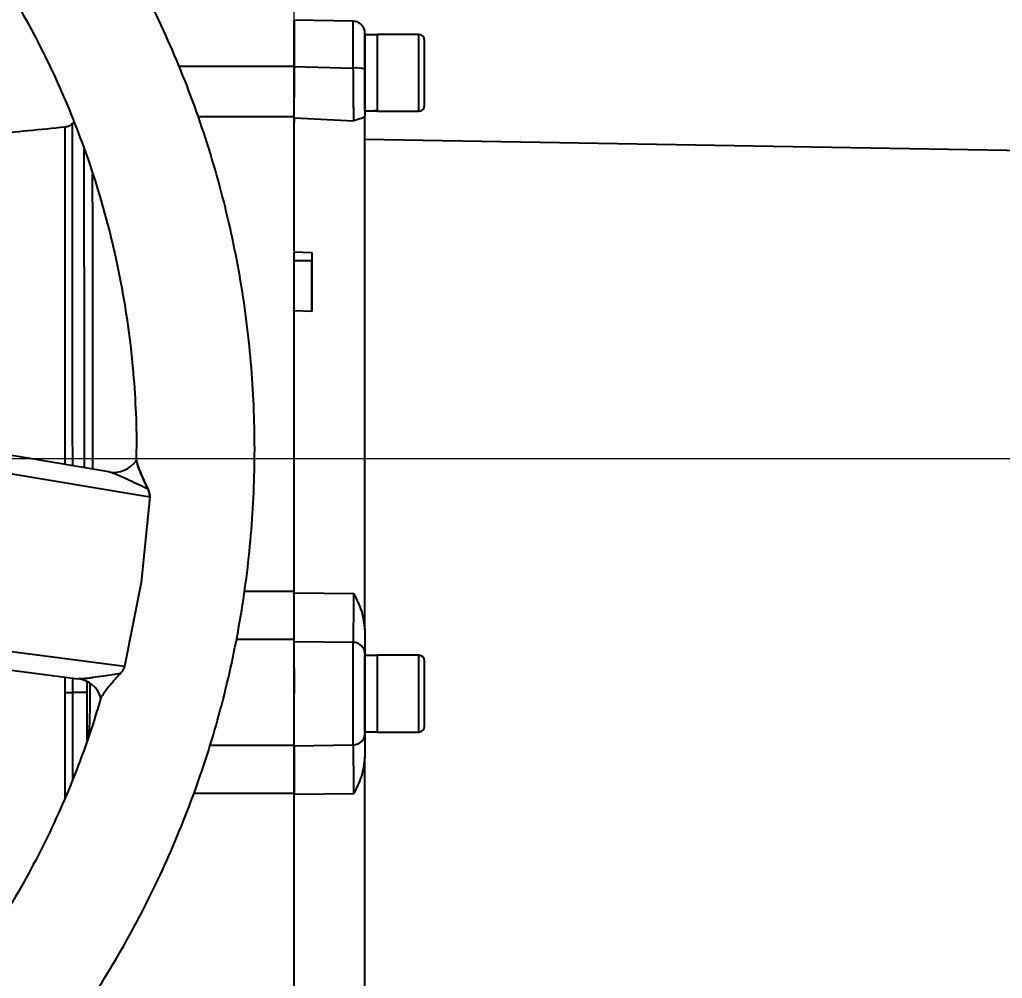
# Model space of a CAD drawing. Header units: millimetres. Extents: x 2278 to 4715, y 679 to 2402.
# Drawn here: x 3472.7 to 3638.9, y 1062.6 to 1224.8 of the extents above; entities that cross this region are included whole.
import ezdxf

# ---------------------------------------------------------------- set-up
doc = ezdxf.new("R2010")
doc.units = ezdxf.units.MM
doc.layers.add('AM_5', color=3, linetype='Continuous', lineweight=25)
doc.styles.add('SLDTEXTSTYLE1', font='txt.shx', dxfattribs={"width": 0.7, "bigfont": 'gbcbig.shx'})
doc.dimstyles.new('SLDDIMSTYLE12$0', dxfattribs={"dimtxt": 12, "dimasz": 10, "dimexe": 0, "dimexo": 0.0625, "dimgap": 0.875, "dimtad": 1, "dimdec": 1, "dimlfac": 1.8, "dimrnd": 1e-09, "dimzin": 12, "dimdsep": 46, "dimtxsty": 'SLDTEXTSTYLE1', "dimcen": 0.09, "dimdle": 8.16, "dimclrd": 3, "dimclre": 3, "dimadec": 0, "dimazin": 3, "dimtfac": 1, "dimtdec": 1, "dimtofl": 0, "dimtmove": 0, "dimatfit": 3, "dimfxl": 0, "dimfrac": 2, "dimtolj": 1, "dimlwd": 5, "dimlwe": 5, "dimarcsym": 0})
doc.dimstyles.new('SLDDIMSTYLE12$3', dxfattribs={"dimtxt": 12, "dimasz": 10, "dimexe": 0, "dimexo": 0.0625, "dimgap": 0.875, "dimtad": 1, "dimdec": 1, "dimlfac": 1.8, "dimrnd": 1e-09, "dimzin": 12, "dimdsep": 46, "dimtxsty": 'SLDTEXTSTYLE1', "dimcen": 0.09, "dimdle": 8.16, "dimclrd": 3, "dimclre": 3, "dimadec": 0, "dimazin": 3, "dimtfac": 1, "dimtdec": 1, "dimtofl": 0, "dimtmove": 0, "dimatfit": 3, "dimfxl": 0, "dimfrac": 2, "dimtolj": 1, "dimlwd": 5, "dimlwe": 5, "dimarcsym": 0})

# ---------------------------------------------------------------- blocks, each defined once
blk = doc.blocks.new('*D71')
at = {"layer": 'AM_5', "color": 3, "lineweight": 5, "transparency": 16777216}
blk.add_line((3341.86, 1151.04), (3341.86, 1334.14), dxfattribs=at)
at = {"layer": 'AM_5', "color": 3, "linetype": 'Continuous', "lineweight": 5, "transparency": 16777216}
for p, q in [((3351.86, 1334.14), (3509.1, 1334.14)), ((3519.1, 1224.84), (3519.1, 1334.14))]:
    blk.add_line(p, q, dxfattribs=at)
at = {"layer": 'AM_5', "color": 3, "transparency": 16777216}
for points in [[(3351.86, 1335.81), (3351.86, 1332.47), (3341.86, 1334.14)], [(3509.1, 1335.81), (3509.1, 1332.47), (3519.1, 1334.14)]]:
    blk.add_solid(points, dxfattribs=at)
at = {"layer": 'Defpoints', "color": 0, "transparency": 16777216}
for p in [(3519.1, 1334.14), (3519.1, 1224.77), (3341.86, 1150.98)]:
    blk.add_point(p, dxfattribs=at)
at = {"layer": 'AM_5', "color": 0, "transparency": 16777216, "insert": (3430.48, 1341.01), "char_height": 12, "attachment_point": 5, "style": 'SLDTEXTSTYLE1'}
blk.add_mtext('\\A1;178', dxfattribs=at)
blk = doc.blocks.new('*D72')
at = {"layer": 'AM_5', "color": 3, "lineweight": 5, "transparency": 16777216}
blk.add_line((3519.1, 1224.84), (3519.1, 1303.01), dxfattribs=at)
at = {"layer": 'AM_5', "color": 3, "linetype": 'Continuous', "lineweight": 5, "transparency": 16777216}
for p, q in [((3529.1, 1303.01), (3681.1, 1303.01)), ((3691.1, 1143.11), (3691.1, 1303.01))]:
    blk.add_line(p, q, dxfattribs=at)
at = {"layer": 'AM_5', "color": 3, "transparency": 16777216}
for points in [[(3529.1, 1304.68), (3529.1, 1301.35), (3519.1, 1303.01)], [(3681.1, 1304.68), (3681.1, 1301.35), (3691.1, 1303.01)]]:
    blk.add_solid(points, dxfattribs=at)
at = {"layer": 'Defpoints', "color": 0, "transparency": 16777216}
for p in [(3691.1, 1303.01), (3519.1, 1224.77), (3691.1, 1143.05)]:
    blk.add_point(p, dxfattribs=at)
at = {"layer": 'AM_5', "color": 0, "transparency": 16777216, "insert": (3605.1, 1309.89), "char_height": 12, "attachment_point": 5, "style": 'SLDTEXTSTYLE1'}
blk.add_mtext('\\A1;172', dxfattribs=at)
blk = doc.blocks.new('*D62')
at = {"layer": 'AM_5', "color": 3, "lineweight": 5, "transparency": 16777216}
blk.add_line((3635.07, 1267.98), (3666.32, 1267.98), dxfattribs=at)
at = {"layer": 'AM_5', "color": 3, "linetype": 'Continuous', "lineweight": 5, "transparency": 16777216}
for p, q in [((3666.32, 1257.98), (3666.32, 1160.54)), ((3341.94, 1150.54), (3666.32, 1150.54))]:
    blk.add_line(p, q, dxfattribs=at)
at = {"layer": 'AM_5', "color": 3, "transparency": 16777216}
for points in [[(3664.65, 1257.98), (3667.99, 1257.98), (3666.32, 1267.98)], [(3664.65, 1160.54), (3667.99, 1160.54), (3666.32, 1150.54)]]:
    blk.add_solid(points, dxfattribs=at)
at = {"layer": 'Defpoints', "color": 0, "transparency": 16777216}
for p in [(3635.01, 1267.98), (3341.87, 1150.54), (3666.32, 1150.54)]:
    blk.add_point(p, dxfattribs=at)
at = {"layer": 'AM_5', "color": 0, "transparency": 16777216, "insert": (3659.44, 1209.26), "char_height": 12, "attachment_point": 5, "rotation": 90, "style": 'SLDTEXTSTYLE1'}
blk.add_mtext('\\A1;115', dxfattribs=at)
blk = doc.blocks.new('*D63')
at = {"layer": 'AM_5', "color": 3, "linetype": 'Continuous', "lineweight": 5, "transparency": 16777216}
blk.add_line((3488.29, 1319.25), (3462.48, 1287.2), dxfattribs=at)
at = {"layer": 'AM_5', "color": 3, "lineweight": 5, "transparency": 16777216}
for p, q in [((3409.08, 1220.99), (3409.26, 1220.99)), ((3409.17, 1220.9), (3409.17, 1221.08))]:
    blk.add_line(p, q, dxfattribs=at)
at = {"layer": 'AM_5', "color": 3, "transparency": 16777216}
blk.add_solid([(3461.18, 1288.24), (3463.78, 1286.15), (3456.21, 1279.41)], dxfattribs=at)
at = {"layer": 'Defpoints', "color": 0, "transparency": 16777216}
for p in [(3456.21, 1279.41), (3362.13, 1162.58)]:
    blk.add_point(p, dxfattribs=at)
at = {"layer": 'AM_5', "color": 0, "transparency": 16777216, "insert": (3473.17, 1311.43), "char_height": 12, "attachment_point": 5, "rotation": 51.1543, "style": 'SLDTEXTSTYLE1'}
blk.add_mtext('\\A1;%%C420', dxfattribs=at)

msp = doc.modelspace()

# ---------------------------------------------------------------- linework, layer by layer
at = {"color": 7, "linetype": 'Continuous', "lineweight": 25}
for p, q in [((3529.134, 1224.49), (3519.099, 1224.665)), ((3533.199, 1222.214), (3531.099, 1222.214)), ((3540.199, 1222.274), (3533.199, 1222.274)), ((3499.623, 1216.91), (3519.099, 1216.91)), ((3519.099, 1216.845), (3529.134, 1216.595)), ((3531.099, 1209.45), (3531.099, 1211.607)), ((3531.099, 1211.434), (3531.099, 1209.334)), ((3533.199, 1209.274), (3540.199, 1209.274)), ((3481.886, 1207.476), (3481.573, 1207.162)), ((3519.099, 1208.319), (3502.877, 1208.319)), ((3519.099, 1208.194), (3519.099, 1207.46)), ((3519.099, 1208.194), (3529.204, 1207.678)), ((3660.625, 1202.254), (3531.099, 1204.515)), ((3519.099, 1185.524), (3522.099, 1185.413)), ((3522.099, 1183.989), (3519.099, 1183.989)), ((3522.099, 1185.413), (3522.099, 1183.989)), ((3522.099, 1175.417), (3519.099, 1175.529)), ((3487.757, 1148.272), (3462.318, 1152.545)), ((3461.039, 1149.662), (3494.691, 1144.049)), ((3492.397, 1150.221), (3492.397, 1150.219)), ((3492.433, 1150.219), (3492.433, 1150.218)), ((3494.691, 1144.049), (3493.23, 1129.595)), ((3493.23, 1129.593), (3490.402, 1115.34)), ((3493.23, 1129.595), (3493.23, 1129.593)), ((3510.701, 1128.107), (3519.1, 1128.107)), ((3519.1, 1127.803), (3529.204, 1127.683)), ((3490.402, 1115.34), (3456.57, 1119.742)), ((3519.1, 1119.932), (3509.336, 1119.932)), ((3519.1, 1119.601), (3529.134, 1119.451)), ((3456.949, 1116.6), (3482.533, 1113.3)), ((3533.2, 1117.214), (3531.1, 1117.214)), ((3540.2, 1117.274), (3533.2, 1117.274)), ((3533.2, 1117.274), (3533.2, 1117.214)), ((3480.371, 1110.98), (3480.371, 1113.579)), ((3481.595, 1113.421), (3481.596, 1110.981)), ((3484.1, 1110.986), (3484.1, 1112.785)), ((3484.1, 1110.986), (3484.1, 1112.785)), ((3484.1, 1110.986), (3481.595, 1110.981)), ((3484.1, 1102.877), (3484.1, 1110.986)), ((3519.1, 1106.525), (3519.1, 1106.774)), ((3531.1, 1104.334), (3533.2, 1104.334)), ((3533.2, 1104.274), (3540.2, 1104.274)), ((3504.888, 1102.071), (3519.1, 1102.071)), ((3519.1, 1101.949), (3529.134, 1102.098)), ((3519.1, 1093.86), (3502.121, 1093.86)), ((3519.1, 1093.747), (3529.204, 1093.866))]:
    msp.add_line(p, q, dxfattribs=at)
at = {"color": 7, "linetype": 'Continuous', "lineweight": 25, "flags": 128}
for points in [[(3529.134, 1216.595), (3529.134, 1218.394), (3529.134, 1220.076), (3529.134, 1221.568), (3529.134, 1222.803), (3529.134, 1223.726), (3529.134, 1224.297), (3529.134, 1224.49)], [(3531.099, 1209.334), (3531.099, 1209.51), (3531.099, 1210.029), (3531.099, 1210.862), (3531.099, 1211.963), (3531.099, 1213.273), (3531.099, 1214.72), (3531.099, 1216.224), (3531.099, 1217.703), (3531.099, 1219.078), (3531.099, 1220.271), (3531.099, 1221.219), (3531.099, 1221.869), (3531.099, 1222.186), (3531.099, 1222.214)], [(3533.199, 1209.45), (3533.199, 1209.373), (3533.199, 1209.285), (3533.199, 1209.547), (3533.199, 1210.145), (3533.199, 1211.046), (3533.199, 1212.203), (3533.199, 1213.551), (3533.199, 1215.02), (3533.199, 1216.529), (3533.199, 1217.997), (3533.199, 1219.346), (3533.199, 1220.502), (3533.199, 1221.404), (3533.199, 1222.001), (3533.199, 1222.263), (3533.199, 1222.214)], [(3533.199, 1209.45), (3533.199, 1209.904), (3533.199, 1210.68), (3533.199, 1211.734), (3533.199, 1213.009), (3533.199, 1214.435), (3533.199, 1215.934), (3533.199, 1217.425), (3533.199, 1218.826), (3533.199, 1220.059), (3533.199, 1221.059), (3533.199, 1221.769), (3533.199, 1222.152), (3533.199, 1222.214)], [(3540.199, 1209.274), (3540.199, 1209.285), (3540.199, 1209.547), (3540.199, 1210.145), (3540.199, 1211.046), (3540.199, 1212.203), (3540.199, 1213.551), (3540.199, 1215.02), (3540.199, 1216.529), (3540.199, 1217.997), (3540.199, 1219.346), (3540.199, 1220.502), (3540.199, 1221.404), (3540.199, 1222.001), (3540.199, 1222.263), (3540.199, 1222.274)], [(3531.099, 1216.408), (3531.099, 1216.395), (3531.099, 1215.159), (3531.099, 1213.973), (3531.099, 1212.933), (3531.099, 1212.124), (3531.099, 1211.61), (3531.099, 1211.434)], [(3531.099, 1211.774), (3531.099, 1211.734), (3531.099, 1210.68), (3531.099, 1209.904), (3531.099, 1209.45)], [(3529.134, 1102.098), (3529.134, 1102.462), (3529.134, 1103.195), (3529.134, 1104.263), (3529.134, 1105.621), (3529.134, 1107.206), (3529.134, 1108.95), (3529.134, 1110.775), (3529.134, 1112.599), (3529.134, 1114.343), (3529.134, 1115.929), (3529.134, 1117.286), (3529.134, 1118.355), (3529.134, 1119.087), (3529.134, 1119.451)], [(3531.1, 1104.334), (3531.1, 1104.35), (3531.1, 1104.63), (3531.1, 1105.246), (3531.1, 1106.164), (3531.1, 1107.335), (3531.1, 1108.693), (3531.1, 1110.165), (3531.1, 1111.671), (3531.1, 1113.127), (3531.1, 1114.455), (3531.1, 1115.582), (3531.1, 1116.446), (3531.1, 1116.999), (3531.1, 1117.212), (3531.1, 1117.214)], [(3533.2, 1104.334), (3533.2, 1104.318), (3533.2, 1104.318), (3533.2, 1104.666), (3533.2, 1105.344), (3533.2, 1106.314), (3533.2, 1107.524), (3533.2, 1108.91), (3533.2, 1110.396), (3533.2, 1111.903), (3533.2, 1113.349), (3533.2, 1114.656), (3533.2, 1115.754), (3533.2, 1116.583), (3533.2, 1117.099), (3533.2, 1117.274), (3533.2, 1117.274)], [(3533.2, 1104.438), (3533.2, 1104.55), (3533.2, 1105.103), (3533.2, 1105.967), (3533.2, 1107.093), (3533.2, 1108.421), (3533.2, 1109.878), (3533.2, 1111.383), (3533.2, 1112.856), (3533.2, 1114.214), (3533.2, 1115.384), (3533.2, 1116.303), (3533.2, 1116.566)], [(3540.2, 1104.274), (3540.2, 1104.318), (3540.2, 1104.666), (3540.2, 1105.344), (3540.2, 1106.314), (3540.2, 1107.524), (3540.2, 1108.91), (3540.2, 1110.396), (3540.2, 1111.903), (3540.2, 1113.349), (3540.2, 1114.656), (3540.2, 1115.754), (3540.2, 1116.583), (3540.2, 1117.099), (3540.2, 1117.274)]]:
    msp.add_lwpolyline(points, dxfattribs=at)
at = {"color": 7, "linetype": 'Continuous', "lineweight": 25}
for centre, radius, start, end in [((3540.199, 1221.274), 1, 360, 90), ((3529.615, 1211.267), 5.35, 73.89602, 95.15846), ((3540.199, 1210.274), 1, 270, 360), ((3488.588, 1152.866), 4.669, 259.74027, 325.43734), ((3529.104, 1117.456), 1.995, 0.12481, 89.13021), ((3540.2, 1116.274), 1, 360, 90), ((3481.987, 1108.664), 4.668, 17.58427, 83.2716), ((3480.313, 1775.034), 664.054, 270.005021, 270.110676), ((3529.104, 1104.093), 1.995, 270.86979, 359.87519), ((3540.2, 1105.274), 1, 270, 360)]:
    msp.add_arc(centre, radius, start, end, dxfattribs=at)
for centre, major_axis, ratio, start_param, end_param in [((3531.099, 1215.774), (11.154, 0), 0.5773485, 4.712389, 4.9017857), ((3533.199, 1215.774), (11.154, 0), 0.5773485, 4.6181166, 4.712389), ((3484.099, 1110.775), (0, 98.916), 0.0000054, 4.6323855, 4.7145267)]:
    msp.add_ellipse(centre, major_axis=major_axis, ratio=ratio, start_param=start_param, end_param=end_param, dxfattribs=at)
for points, knots in [([(3341.666, 981.809), (3344.227, 981.834), (3347.807, 981.869), (3353.076, 982.148), (3357.541, 982.483), (3362.857, 983.049), (3368.426, 983.822), (3374.239, 984.832), (3380.211, 986.088), (3386.287, 987.599), (3392.424, 989.369), (3398.59, 991.404), (3404.753, 993.703), (3410.89, 996.268), (3416.978, 999.099), (3422.998, 1002.192), (3428.931, 1005.547), (3434.76, 1009.159), (3440.469, 1013.025), (3446.045, 1017.139), (3451.472, 1021.496), (3456.738, 1026.09), (3461.829, 1030.915), (3466.734, 1035.963), (3471.441, 1041.226), (3475.939, 1046.695), (3480.217, 1052.364), (3484.266, 1058.221), (3488.075, 1064.258), (3491.637, 1070.463), (3494.942, 1076.828), (3497.983, 1083.341), (3500.752, 1089.99), (3503.243, 1096.764), (3505.448, 1103.652), (3507.363, 1110.641), (3508.981, 1117.718), (3510.299, 1124.872), (3511.312, 1132.089), (3512.016, 1139.356), (3512.409, 1146.66), (3512.488, 1153.988), (3512.251, 1161.326), (3511.697, 1168.661), (3510.825, 1175.979), (3509.634, 1183.266), (3508.126, 1190.508), (3506.301, 1197.693), (3504.161, 1204.806), (3501.707, 1211.833), (3498.942, 1218.762), (3495.869, 1225.578), (3492.492, 1232.269), (3488.815, 1238.821), (3484.841, 1245.221), (3480.576, 1251.456), (3476.025, 1257.514), (3471.193, 1263.382), (3466.086, 1269.049), (3460.709, 1274.501), (3455.263, 1279.549), (3449.789, 1284.201), (3444.331, 1288.471), (3438.706, 1292.513), (3432.925, 1296.321), (3426.997, 1299.89), (3420.935, 1303.212), (3414.749, 1306.282), (3408.452, 1309.095), (3402.059, 1311.647), (3395.583, 1313.933), (3389.046, 1315.95), (3382.471, 1317.692), (3375.898, 1319.157), (3369.404, 1320.339), (3363.115, 1321.236), (3357.591, 1321.819), (3352.708, 1322.187), (3347.884, 1322.426), (3341.91, 1322.543), (3336.393, 1322.433), (3331.124, 1322.161), (3326.659, 1321.824), (3321.343, 1321.259), (3315.774, 1320.485), (3309.961, 1319.476), (3303.989, 1318.219), (3297.913, 1316.709), (3291.775, 1314.938), (3285.61, 1312.904), (3279.447, 1310.604), (3273.31, 1308.039), (3267.222, 1305.209), (3261.202, 1302.115), (3255.269, 1298.76), (3249.44, 1295.148), (3243.731, 1291.283), (3238.155, 1287.169), (3232.728, 1282.811), (3227.462, 1278.217), (3222.371, 1273.393), (3217.466, 1268.345), (3212.759, 1263.082), (3208.261, 1257.612), (3203.983, 1251.944), (3199.934, 1246.087), (3196.125, 1240.05), (3192.563, 1233.844), (3189.258, 1227.479), (3186.215, 1220.967), (3183.453, 1214.316), (3181.116, 1208.034), (3179.838, 1203.929), (3179.275, 1202.12)], [0, 0, 0, 0, 0.01020738, 0.01427401, 0.02103699, 0.02805607, 0.03558666, 0.0434511, 0.05157826, 0.05991132, 0.06840986, 0.07704394, 0.08579098, 0.09463359, 0.10355821, 0.11255405, 0.12161242, 0.13072624, 0.1398897, 0.14909794, 0.15834689, 0.16763314, 0.17695375, 0.18630622, 0.19568842, 0.20509849, 0.21453484, 0.22399606, 0.23348097, 0.24298851, 0.25251779, 0.26206801, 0.27163852, 0.28122873, 0.29083816, 0.30046642, 0.31011319, 0.31977821, 0.32946132, 0.33916239, 0.34888138, 0.35861831, 0.36837328, 0.37814642, 0.38793798, 0.39774825, 0.40757761, 0.41742653, 0.42729557, 0.4371854, 0.4470968, 0.45703069, 0.46698816, 0.47697044, 0.48697902, 0.49701559, 0.50708218, 0.51718117, 0.52731537, 0.53748817, 0.54770366, 0.5569145, 0.56612256, 0.57532659, 0.5845258, 0.59371913, 0.60290519, 0.61208206, 0.62124705, 0.63039624, 0.63952364, 0.64861966, 0.65766788, 0.66663751, 0.67546331, 0.68397889, 0.69196332, 0.69760555, 0.70350123, 0.71121989, 0.72142727, 0.72549391, 0.73225688, 0.73927596, 0.74680655, 0.754671, 0.76279816, 0.77113122, 0.77962976, 0.78826384, 0.79701087, 0.80585349, 0.81477811, 0.82377394, 0.83283231, 0.84194614, 0.85110959, 0.86031783, 0.86956679, 0.87885303, 0.88817364, 0.89752611, 0.90690831, 0.91631839, 0.92575473, 0.93521596, 0.94470086, 0.95420841, 0.96373768, 0.97328791, 0.98285841, 0.99244862, 1, 1, 1, 1]), ([(3342.483, 1302.498), (3344.883, 1302.461), (3348.242, 1302.409), (3353.184, 1302.105), (3357.374, 1301.748), (3362.361, 1301.157), (3367.582, 1300.357), (3373.028, 1299.319), (3378.616, 1298.036), (3384.295, 1296.497), (3390.023, 1294.699), (3395.767, 1292.639), (3401.497, 1290.315), (3407.19, 1287.727), (3412.822, 1284.877), (3418.373, 1281.767), (3423.826, 1278.401), (3429.164, 1274.781), (3434.37, 1270.914), (3439.428, 1266.806), (3444.326, 1262.461), (3449.05, 1257.889), (3453.586, 1253.095), (3457.922, 1248.09), (3462.046, 1242.881), (3465.948, 1237.477), (3469.618, 1231.89), (3473.044, 1226.129), (3476.219, 1220.205), (3479.132, 1214.13), (3481.777, 1207.915), (3484.145, 1201.573), (3486.23, 1195.116), (3488.025, 1188.557), (3489.524, 1181.908), (3490.723, 1175.184), (3491.62, 1168.399), (3492.195, 1161.565), (3492.469, 1155.498), (3492.418, 1151.714), (3492.397, 1150.221)], [0, 0, 0, 0, 0.0302952, 0.0423856, 0.0624901, 0.08336, 0.1057536, 0.1291426, 0.1533151, 0.1781023, 0.2033838, 0.2290707, 0.2550958, 0.2814075, 0.3079654, 0.3347376, 0.3616982, 0.3888263, 0.4161047, 0.4435189, 0.4710571, 0.4987089, 0.526466, 0.5543209, 0.5822674, 0.6103001, 0.6384144, 0.6666062, 0.6948723, 0.7232096, 0.7516156, 0.7800883, 0.8086258, 0.8372268, 0.86589, 0.8946146, 0.9234, 0.9522458, 0.9811519, 1, 1, 1, 1]), ([(3519.099, 1216.91), (3519.099, 1217.973), (3519.099, 1220.099), (3519.099, 1222.667), (3519.099, 1224.436), (3519.099, 1224.66), (3519.099, 1224.771)], [0, 0, 0, 0, 0.2503661, 0.5007322, 0.7510982, 1, 1, 1, 1]), ([(3519.099, 1224.665), (3519.099, 1224.554), (3519.099, 1224.332), (3519.099, 1222.532), (3519.099, 1220.885), (3519.099, 1219.818), (3519.099, 1219.774)], [0, 0, 0, 0, 0.3286314, 0.6572627, 0.9858941, 1, 1, 1, 1]), ([(3531.099, 1222.074), (3531.099, 1222.13), (3531.099, 1222.38), (3531.099, 1222.467), (3531.099, 1222.49), (3531.099, 1222.493), (3531.099, 1222.499), (3531.099, 1222.506), (3531.099, 1222.529), (3531.093, 1222.769), (3531.004, 1223.2), (3530.689, 1223.757), (3530.21, 1224.193), (3529.659, 1224.46), (3529.283, 1224.459), (3529.14, 1224.458)], [0, 0, 0, 0, 0.0799652, 0.3519428, 0.420096, 0.4244444, 0.4252673, 0.4262442, 0.4288884, 0.4379541, 0.5614142, 0.669529, 0.7910614, 0.920557, 1, 1, 1, 1]), ([(3531.099, 1222.074), (3531.099, 1222.062), (3531.099, 1221.91), (3531.099, 1220.796), (3531.099, 1218.864), (3531.099, 1217.226), (3531.099, 1216.407)], [0, 0, 0, 0, 0.0255227, 0.3503484, 0.6751742, 1, 1, 1, 1]), ([(3541.199, 1215.774), (3541.199, 1216.466), (3541.199, 1217.531), (3541.199, 1218.811), (3541.199, 1219.692), (3541.199, 1220.402), (3541.199, 1221.088), (3541.199, 1221.201), (3541.199, 1221.274)], [0, 0, 0, 0, 0.2394568, 0.3683607, 0.5, 0.6316393, 0.7605432, 1, 1, 1, 1]), ([(3519.099, 1208.194), (3519.099, 1208.476), (3519.099, 1209.037), (3519.099, 1211.056), (3519.099, 1213.705), (3519.099, 1215.798), (3519.099, 1216.845)], [0, 0, 0, 0, 0.2500466, 0.4994486, 0.7493959, 1, 1, 1, 1]), ([(3519.099, 1215.775), (3519.099, 1215.219), (3519.099, 1214.107), (3519.099, 1212.688), (3519.099, 1211.759), (3519.099, 1211.397), (3519.099, 1211.66), (3519.099, 1211.774)], [0, 0, 0, 0, 0.2095815, 0.4191631, 0.6287446, 0.8383262, 1, 1, 1, 1]), ([(3529.204, 1207.678), (3529.203, 1207.953), (3529.202, 1208.323), (3529.197, 1209.278), (3529.193, 1209.957), (3529.187, 1210.772), (3529.177, 1211.79), (3529.164, 1213.102), (3529.151, 1214.731), (3529.14, 1215.954), (3529.134, 1216.595)], [0, 0, 0, 0, 0.2442896, 0.3290361, 0.4144899, 0.500125, 0.5979924, 0.7157703, 0.8510724, 1, 1, 1, 1]), ([(3531.099, 1216.407), (3531.099, 1215.647), (3531.099, 1214.132), (3531.099, 1212.004), (3531.099, 1210.047), (3531.099, 1208.982), (3531.099, 1208.448)], [0, 0, 0, 0, 0.2507669, 0.5000113, 0.749245, 1, 1, 1, 1]), ([(3541.199, 1210.274), (3541.199, 1210.348), (3541.199, 1210.461), (3541.199, 1211.147), (3541.199, 1211.857), (3541.199, 1212.738), (3541.199, 1214.018), (3541.199, 1215.082), (3541.199, 1215.774)], [0, 0, 0, 0, 0.2394568, 0.3683607, 0.5, 0.6316393, 0.7605432, 1, 1, 1, 1]), ([(3481.593, 1207.183), (3481.412, 1207.03), (3481.051, 1206.726), (3480.585, 1206.64), (3480.353, 1206.597)], [0, 0, 0, 0, 0.5000001, 1, 1, 1, 1]), ([(3481.586, 1207.103), (3481.586, 1207.126), (3481.587, 1207.267), (3481.587, 1206.608), (3481.588, 1205.067), (3481.589, 1202.487), (3481.59, 1198.985), (3481.591, 1194.55), (3481.591, 1189.219), (3481.592, 1183.033), (3481.593, 1176.04), (3481.594, 1168.313), (3481.594, 1159.877), (3481.594, 1153.487), (3481.595, 1149.822), (3481.595, 1149.307)], [0, 0, 0, 0, 0.016394, 0.101859, 0.1878451, 0.2743525, 0.3613811, 0.4489308, 0.5370018, 0.6255939, 0.7147072, 0.8043418, 0.8944974, 0.9851743, 1, 1, 1, 1]), ([(3519.099, 1185.606), (3519.099, 1186.303), (3519.099, 1189.274), (3519.099, 1193.724), (3519.099, 1198.867), (3519.099, 1203.02), (3519.099, 1206.303), (3519.099, 1207.647), (3519.099, 1208.319)], [0, 0, 0, 0, 0.0577205, 0.2461764, 0.4346323, 0.6230882, 0.8115441, 1, 1, 1, 1]), ([(3519.099, 1200.257), (3519.099, 1201.405), (3519.099, 1203.755), (3519.099, 1206.422), (3519.099, 1207.604), (3519.099, 1208.194)], [0, 0, 0, 0, 0.3234517, 0.6617258, 1, 1, 1, 1]), ([(3531.099, 1208.448), (3530.953, 1208.328), (3530.661, 1208.087), (3529.691, 1207.815), (3529.204, 1207.678)], [0, 0, 0, 0, 0.4975573, 1, 1, 1, 1]), ([(3480.362, 1206.58), (3476.207, 1206.177), (3468.837, 1205.462), (3461.495, 1204.504), (3458.292, 1204.087)], [0, 0, 0, 0, 0.5637924, 1, 1, 1, 1]), ([(3480.37, 1149.513), (3480.37, 1151.459), (3480.37, 1156.329), (3480.369, 1161.682), (3480.369, 1165.852), (3480.369, 1168.097), (3480.369, 1170.303), (3480.369, 1172.467), (3480.368, 1174.585), (3480.368, 1176.656), (3480.368, 1179.621), (3480.367, 1183.512), (3480.366, 1188.214), (3480.366, 1192.833), (3480.365, 1196.637), (3480.364, 1199.659), (3480.363, 1201.986), (3480.363, 1203.942), (3480.362, 1205.428), (3480.361, 1206.413), (3480.361, 1206.531), (3480.361, 1206.59)], [0, 0, 0, 0, 0.0577112, 0.1444095, 0.1693942, 0.1944696, 0.2196359, 0.2448929, 0.2702408, 0.2956794, 0.3212087, 0.3825805, 0.4507211, 0.5256294, 0.607304, 0.6655257, 0.7267557, 0.7909939, 0.8582398, 0.9284932, 1, 1, 1, 1]), ([(3483.636, 1148.964), (3483.636, 1150.707), (3483.635, 1154.878), (3483.634, 1161.196), (3483.632, 1167.693), (3483.63, 1172.21), (3483.629, 1174.94), (3483.629, 1176.225), (3483.628, 1177.448), (3483.628, 1178.613), (3483.627, 1179.719), (3483.625, 1182.839), (3483.622, 1187.695), (3483.618, 1193.673), (3483.62, 1198.334), (3483.611, 1201.324), (3483.61, 1202.533), (3483.61, 1202.86)], [0, 0, 0, 0, 0.0708686, 0.1695597, 0.2704087, 0.3610308, 0.383079, 0.4044252, 0.4250694, 0.4450117, 0.4642519, 0.4827902, 0.6102084, 0.7376719, 0.865182, 0.9635673, 1, 1, 1, 1]), ([(3485.051, 1148.727), (3485.05, 1149.954), (3485.05, 1154.035), (3485.048, 1160.719), (3485.046, 1168.768), (3485.043, 1176.521), (3485.04, 1183.872), (3485.037, 1190.607), (3485.034, 1195.548), (3485.032, 1197.933), (3485.031, 1198.662)], [0, 0, 0, 0, 0.0570997, 0.1899714, 0.32791, 0.4709149, 0.6189859, 0.7721223, 0.9303237, 1, 1, 1, 1]), ([(3519.1, 1128.107), (3519.1, 1131.401), (3519.1, 1137.99), (3519.1, 1147.542), (3519.099, 1156.724), (3519.099, 1165.433), (3519.099, 1173.546), (3519.099, 1180.282), (3519.099, 1183.962), (3519.099, 1185.436)], [0, 0, 0, 0, 0.149957, 0.2999139, 0.4498709, 0.5998278, 0.7497848, 0.8997417, 1, 1, 1, 1]), ([(3522.099, 1175.417), (3522.099, 1176.688), (3522.099, 1179.712), (3522.099, 1182.42), (3522.099, 1183.989)], [0, 0, 0, 0, 0.4203629, 1, 1, 1, 1]), ([(3492.433, 1150.219), (3492.441, 1150.184), (3492.46, 1150.106), (3492.645, 1149.455), (3493.163, 1147.941), (3493.906, 1146.384), (3494.403, 1145.342)], [0, 0, 0, 0, 0.1105283, 0.2490059, 0.4974103, 1, 1, 1, 1]), ([(3494.425, 1145.341), (3493.918, 1146.384), (3493.16, 1147.941), (3492.653, 1149.432), (3492.464, 1150.088), (3492.443, 1150.175), (3492.433, 1150.219)], [0, 0, 0, 0, 0.5024672, 0.7509757, 0.8756525, 1, 1, 1, 1]), ([(3494.425, 1145.341), (3494.037, 1145.531), (3493.11, 1145.985), (3491.663, 1146.622), (3490.098, 1147.356), (3488.713, 1148.015), (3488.036, 1148.197), (3487.757, 1148.272)], [0, 0, 0, 0, 0.1543805, 0.3689656, 0.5771659, 0.8257398, 1, 1, 1, 1]), ([(3494.403, 1145.342), (3494.412, 1145.314), (3494.476, 1145.124), (3494.592, 1144.832), (3494.689, 1144.42), (3494.69, 1144.168), (3494.691, 1144.049)], [0, 0, 0, 0, 0.0709429, 0.4685237, 0.7475032, 1, 1, 1, 1]), ([(3494.691, 1144.049), (3494.69, 1144.168), (3494.689, 1144.419), (3494.579, 1144.861), (3494.485, 1145.157), (3494.425, 1145.341)], [0, 0, 0, 0, 0.2505518, 0.5313012, 1, 1, 1, 1]), ([(3519.1, 1119.601), (3519.1, 1119.827), (3519.1, 1120.279), (3519.1, 1122.158), (3519.1, 1124.703), (3519.1, 1126.768), (3519.1, 1127.803)], [0, 0, 0, 0, 0.2500652, 0.4994456, 0.7493864, 1, 1, 1, 1]), ([(3529.134, 1119.451), (3529.14, 1119.548), (3529.151, 1119.732), (3529.164, 1120.334), (3529.174, 1120.95), (3529.182, 1121.492), (3529.193, 1122.587), (3529.202, 1124.545), (3529.203, 1126.652), (3529.204, 1127.683)], [0, 0, 0, 0, 0.1490589, 0.284486, 0.365253, 0.4374072, 0.5004523, 0.7554674, 1, 1, 1, 1]), ([(3529.204, 1127.683), (3529.691, 1126.712), (3530.661, 1124.779), (3530.954, 1122.632), (3531.1, 1121.564)], [0, 0, 0, 0, 0.50244267, 1, 1, 1, 1]), ([(3531.1, 1121.564), (3531.1, 1121.012), (3531.1, 1119.91), (3531.1, 1118.691), (3531.1, 1117.804), (3531.1, 1117.575), (3531.1, 1117.461)], [0, 0, 0, 0, 0.250755, 0.4999887, 0.7492331, 1, 1, 1, 1]), ([(3519.1, 1106.603), (3519.1, 1107.003), (3519.1, 1108.307), (3519.1, 1111.039), (3519.1, 1114.27), (3519.1, 1117.089), (3519.1, 1119.194), (3519.1, 1119.686), (3519.1, 1119.932)], [0, 0, 0, 0, 0.08145643, 0.26516514, 0.44887386, 0.63258257, 0.81629129, 1, 1, 1, 1]), ([(3541.2, 1105.274), (3541.2, 1105.348), (3541.2, 1105.461), (3541.2, 1106.147), (3541.2, 1106.857), (3541.2, 1107.738), (3541.2, 1109.018), (3541.2, 1110.774), (3541.2, 1112.531), (3541.2, 1113.811), (3541.2, 1114.692), (3541.2, 1115.402), (3541.2, 1116.088), (3541.2, 1116.201), (3541.2, 1116.274)], [0, 0, 0, 0, 0.1197284, 0.1841803, 0.25, 0.3158197, 0.3802716, 0.5, 0.6197284, 0.6841803, 0.75, 0.8158197, 0.8802716, 1, 1, 1, 1]), ([(3489.717, 1114.19), (3489.273, 1114.119), (3488.31, 1113.967), (3486.747, 1113.727), (3485.432, 1113.52), (3484.454, 1113.39), (3483.89, 1113.326), (3483.362, 1113.283), (3482.888, 1113.263), (3482.641, 1113.289), (3482.533, 1113.3)], [0, 0, 0, 0, 0.1610959, 0.3500594, 0.5867226, 0.6799971, 0.7629362, 0.835774, 0.9281692, 1, 1, 1, 1]), ([(3489.717, 1114.19), (3489.254, 1113.68), (3488.202, 1112.524), (3487.152, 1111.167), (3486.592, 1110.337), (3486.448, 1110.094), (3486.435, 1110.071), (3486.436, 1110.074), (3486.437, 1110.074)], [0, 0, 0, 0, 0.296932, 0.6736495, 0.8400755, 0.9606673, 0.9947876, 1, 1, 1, 1]), ([(3490.402, 1115.34), (3490.349, 1115.184), (3490.22, 1114.805), (3489.946, 1114.444), (3489.764, 1114.242), (3489.717, 1114.19)], [0, 0, 0, 0, 0.3410071, 0.8286347, 1, 1, 1, 1]), ([(3519.1, 1114.774), (3519.1, 1114.889), (3519.1, 1115.152), (3519.1, 1114.791), (3519.1, 1113.862), (3519.1, 1112.443), (3519.1, 1111.331), (3519.1, 1110.775)], [0, 0, 0, 0, 0.1621533, 0.371615, 0.5810766, 0.7905383, 1, 1, 1, 1]), ([(3484.553, 1112.497), (3484.556, 1111.945), (3484.565, 1110.551), (3484.546, 1108.191), (3484.497, 1106.1), (3484.427, 1104.593), (3484.375, 1104.245), (3484.346, 1104.055)], [0, 0, 0, 0, 0.1446681, 0.3655212, 0.6066409, 0.7853277, 1, 1, 1, 1]), ([(3480.371, 1093.156), (3480.371, 1096.105), (3480.371, 1102.007), (3480.371, 1107.987), (3480.371, 1110.98)], [0, 0, 0, 0, 0.4994879, 1, 1, 1, 1]), ([(3481.595, 1110.981), (3481.595, 1107.822), (3481.595, 1102.856), (3481.595, 1097.96), (3481.595, 1096.178)], [0, 0, 0, 0, 0.6359822, 1, 1, 1, 1]), ([(3486.397, 1110.081), (3486.096, 1109.019), (3485.16, 1105.715), (3483.253, 1100.263), (3480.694, 1093.736), (3477.81, 1087.324), (3474.624, 1081.036), (3471.136, 1074.888), (3467.352, 1068.892), (3463.275, 1063.063), (3458.912, 1057.414), (3454.268, 1051.958), (3449.349, 1046.709), (3444.34, 1041.852), (3439.285, 1037.381), (3434.227, 1033.282), (3428.999, 1029.409), (3423.611, 1025.767), (3418.075, 1022.364), (3412.402, 1019.205), (3406.605, 1016.298), (3400.698, 1013.648), (3394.694, 1011.259), (3388.612, 1009.136), (3382.472, 1007.284), (3376.305, 1005.706), (3370.161, 1004.407), (3364.152, 1003.395), (3358.585, 1002.684), (3353.739, 1002.238), (3349.27, 1001.961), (3345.365, 1001.823), (3342.766, 1001.813), (3341.717, 1001.809)], [0, 0, 0, 0, 0.0170783, 0.0531439, 0.089298, 0.1255445, 0.1618882, 0.1983346, 0.2348901, 0.2715626, 0.3083611, 0.3452967, 0.3823824, 0.4196345, 0.4532144, 0.4867833, 0.5203362, 0.5538698, 0.5873798, 0.6208602, 0.654303, 0.6876965, 0.7210233, 0.7542563, 0.7873511, 0.8202281, 0.8527303, 0.8844984, 0.9144909, 0.939551, 0.9597807, 0.9837802, 1, 1, 1, 1]), ([(3484.346, 1104.055), (3484.328, 1103.972), (3484.293, 1103.812), (3484.26, 1103.466), (3484.244, 1103.302)], [0, 0, 0, 0, 0.5255504, 1, 1, 1, 1]), ([(3531.1, 1104.089), (3531.1, 1103.974), (3531.1, 1103.746), (3531.1, 1102.859), (3531.1, 1101.64), (3531.1, 1100.538), (3531.1, 1099.985)], [0, 0, 0, 0, 0.2507669, 0.5000113, 0.749245, 1, 1, 1, 1]), ([(3519.1, 1093.747), (3519.1, 1094.779), (3519.1, 1096.841), (3519.1, 1099.385), (3519.1, 1101.267), (3519.1, 1101.721), (3519.1, 1101.949)], [0, 0, 0, 0, 0.2500466, 0.4994486, 0.7493959, 1, 1, 1, 1]), ([(3529.204, 1093.866), (3529.204, 1094.9), (3529.203, 1096.293), (3529.197, 1097.827), (3529.193, 1098.708), (3529.188, 1099.546), (3529.178, 1100.372), (3529.165, 1101.155), (3529.151, 1101.817), (3529.14, 1102.002), (3529.134, 1102.098)], [0, 0, 0, 0, 0.24428957, 0.32903605, 0.41448985, 0.50012501, 0.59799237, 0.71577027, 0.85107242, 1, 1, 1, 1]), ([(3531.1, 1099.985), (3530.954, 1098.917), (3530.661, 1096.771), (3529.691, 1094.837), (3529.204, 1093.866)], [0, 0, 0, 0, 0.4975573, 1, 1, 1, 1])]:
    msp.add_open_spline(points, degree=3, knots=knots, dxfattribs=at)
for points in [[(3519.099, 1216.845), (3519.099, 1217.899), (3519.099, 1220.007), (3519.099, 1222.561), (3519.099, 1224.325), (3519.099, 1224.552), (3519.099, 1224.665)], [(3519.099, 1220.025), (3519.099, 1219.961), (3519.099, 1219.833), (3519.099, 1218.85), (3519.099, 1217.446), (3519.099, 1216.332), (3519.099, 1215.775)], [(3519.099, 1208.319), (3519.099, 1208.597), (3519.099, 1209.153), (3519.099, 1211.158), (3519.099, 1213.789), (3519.099, 1215.87), (3519.099, 1216.91)], [(3531.1, 1121.564), (3531.1, 1125.216), (3531.1, 1132.519), (3531.1, 1143.162), (3531.099, 1153.405), (3531.099, 1163.106), (3531.099, 1172.145), (3531.099, 1180.407), (3531.099, 1187.789), (3531.099, 1194.193), (3531.099, 1199.549), (3531.099, 1203.757), (3531.099, 1206.876), (3531.099, 1207.924), (3531.099, 1208.448)], [(3519.099, 1173.994), (3519.099, 1175.751), (3519.099, 1179.266), (3519.099, 1182.415), (3519.099, 1183.989)], [(3522.099, 1185.413), (3522.099, 1183.836), (3522.099, 1180.684), (3522.099, 1177.173), (3522.099, 1175.417)], [(3519.1, 1127.803), (3519.1, 1130.717), (3519.1, 1136.544), (3519.1, 1145.039), (3519.099, 1153.268), (3519.099, 1161.139), (3519.099, 1168.639), (3519.099, 1173.232), (3519.099, 1175.529)], [(3519.1, 1119.932), (3519.1, 1120.159), (3519.1, 1120.612), (3519.1, 1122.49), (3519.1, 1125.023), (3519.1, 1127.079), (3519.1, 1128.107)], [(3519.1, 1110.775), (3519.1, 1111.85), (3519.1, 1114.001), (3519.1, 1116.787), (3519.1, 1118.874), (3519.1, 1119.358), (3519.1, 1119.601)], [(3531.1, 1117.461), (3531.1, 1117.294), (3531.1, 1116.961), (3531.1, 1115.387), (3531.1, 1113.256), (3531.1, 1111.602), (3531.1, 1110.775)], [(3519.1, 1101.949), (3519.1, 1102.191), (3519.1, 1102.676), (3519.1, 1104.762), (3519.1, 1107.549), (3519.1, 1109.699), (3519.1, 1110.775)], [(3531.1, 1110.775), (3531.1, 1109.948), (3531.1, 1108.293), (3531.1, 1106.162), (3531.1, 1104.588), (3531.1, 1104.256), (3531.1, 1104.089)], [(3519.1, 1102.071), (3519.1, 1101.84), (3519.1, 1101.378), (3519.1, 1099.489), (3519.1, 1096.947), (3519.1, 1094.889), (3519.1, 1093.86)], [(3531.099, 1013.101), (3531.099, 1013.625), (3531.099, 1014.673), (3531.099, 1017.793), (3531.099, 1022.001), (3531.099, 1027.356), (3531.099, 1033.761), (3531.099, 1041.142), (3531.099, 1049.404), (3531.099, 1058.443), (3531.099, 1068.144), (3531.1, 1078.387), (3531.1, 1089.03), (3531.1, 1096.334), (3531.1, 1099.985)], [(3519.099, 1013.304), (3519.099, 1013.99), (3519.099, 1015.363), (3519.099, 1018.684), (3519.099, 1022.887), (3519.099, 1028.023), (3519.099, 1034.012), (3519.099, 1040.8), (3519.099, 1048.314), (3519.099, 1056.476), (3519.099, 1065.201), (3519.1, 1074.402), (3519.1, 1083.968), (3519.1, 1090.563), (3519.1, 1093.86)], [(3519.099, 1046.021), (3519.099, 1048.317), (3519.099, 1052.91), (3519.099, 1060.411), (3519.099, 1068.282), (3519.1, 1076.511), (3519.1, 1085.005), (3519.1, 1090.833), (3519.1, 1093.747)]]:
    msp.add_open_spline(points, degree=3, dxfattribs=at)

# ---------------------------------------------------------------- dimensions: what is measured, and where the dimension line sits
at = {"layer": 'AM_5'}
for base, p1, p2, angle, text, picture, middle in [((3519.099, 1334.14), (3341.859, 1150.98), (3519.099, 1224.775), 360, '178', '*D71', (3430.479, 1341.015)), ((3666.319, 1150.541), (3635.008, 1267.984), (3341.874, 1150.541), 90, '115', '*D62', (3659.444, 1209.263))]:
    dim = msp.add_linear_dim(base=base, p1=p1, p2=p2, angle=angle, text=text, dimstyle='SLDDIMSTYLE12$0', override={"dimlfac": 1, "dimpost": ''}, dxfattribs=at)
    dim.commit()
    dim.dimension.update_dxf_attribs({"geometry": picture, "text_midpoint": middle})
dim = msp.add_diameter_dim_2p(p1=(3362.126, 1162.582), p2=(3456.21, 1279.408), text='%%C420', dimstyle='SLDDIMSTYLE12$3', override={"dimlfac": 1, "dimpost": ''}, dxfattribs=at)
dim.commit()
dim.dimension.update_dxf_attribs({"geometry": '*D63', "text_midpoint": (3473.169, 1311.427)})
dim = msp.add_linear_dim(base=(3691.099, 1303.013), p1=(3519.099, 1224.775), p2=(3691.099, 1143.05), angle=360, dimstyle='SLDDIMSTYLE12$0', override={"dimlfac": 1}, dxfattribs=at)
dim.commit()
dim.dimension.update_dxf_attribs({"geometry": '*D72', "text_midpoint": (3605.099, 1303.013), "dimtype": 160})

doc.saveas('drawing.dxf')
